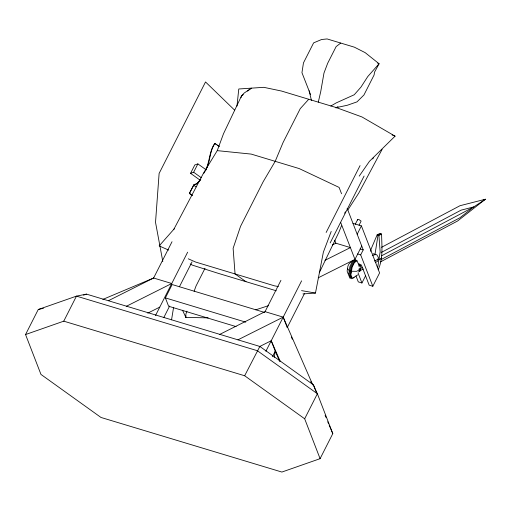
<?xml version="1.0" encoding="UTF-8"?>
<svg xmlns="http://www.w3.org/2000/svg" width="511" height="511" viewBox="0 0 511 511"><rect width="100%" height="100%" fill="white"/><g stroke="black" fill="none" stroke-linecap="round" stroke-linejoin="round"><path stroke-width="0.77" d="M378.166 269.789C383.333 258.547 381.774 246.002 381.596 234.032L379.782 233.489L377.118 234.9L371.075 249.093L370.718 251.386M236.983 106.103L238.771 88.984L263.81 87.324L281.478 91.035L336.014 107.495L361.96 116.949L395.073 136.156L369.447 161.335L359.207 176.148M347.531 268.588L348.789 270.185L349.696 270.46L349.249 270.696L351.063 271.239L356.601 271.322L359.271 269.91L359.239 268.211M359.974 270.536L360.172 269.259M374.889 255.046L378.025 235.175L380.689 233.763M377.744 267.119L380.152 251.834L378.932 235.45L381.596 234.032M171.543 319.835L173.606 307.271M274.215 357.464L275.25 351.166L271.22 340.741L259.205 346.771M302.946 293.902L315.466 293.071L323.367 252.159L331.211 231.438M318.308 102.111L320.755 91.469L323.974 73.054L327.66 63.3L336.129 46.603L340.728 43.052M241.045 97.646L241.422 96.094L244.117 93.104L251.291 88.154L247.586 91.13M186.943 311.161L185.876 314.118L185.857 317.395L208.188 317.868M194.135 291.232L196 286.064L205.026 268.275M173.753 229.471L203.589 172.986L217.252 150.636L223.492 133.754L241.422 96.094L243.268 94.605M341.482 225.798L338.889 232.256L319.26 272.797M357.476 220.011L357.719 219.436L358.888 219.519L361.105 221.11L359.073 225.204M25.55 334.545L38.255 309.506L76.465 296.125L86.474 294.119L259.85 346.445L313.371 384.815L317.376 393.738L332.795 433.628L320.09 458.674L281.88 472.055L100.986 417.461L40.969 374.435L25.55 334.545L63.76 321.163L244.654 375.757L304.671 418.784L320.09 458.674M63.76 321.163L76.465 296.125L257.359 350.712L317.376 393.738L304.671 418.784M200.248 180.268L190.558 173.318L194.793 164.97L197.878 163.89L206.272 169.907M190.558 173.318L193.643 172.239L197.878 163.89M191.772 195.215L189.357 193.49L193.848 184.637L196.876 183.577L200.778 179.323M219.289 146.325L214.767 143.399C208.552 152.387 210.047 164.082 203.883 173.21M189.357 193.49L193.893 185.033L196.741 184.037L199.916 180.581M215.067 143.297C209.299 151.147 210.653 161.329 205.927 169.665M153.262 278.712L172.022 241.729M155.536 315.479L187.646 252.185M236.114 326.612L168.611 306.236L165.385 297.9L172.162 284.544L264.692 312.47M163.807 317.535L169.665 305.993M179.412 286.786L192.04 261.894M219.807 334.36L265.049 311.653L280.935 280.335M244.654 375.757L259.85 346.445M265.892 351.249L301.611 280.833M326.146 232.473L360.063 165.615M344.65 213.221L345.366 211.816M272.446 356.691L275.333 351M287.239 327.532L304.556 293.391M330.176 242.897L364.094 176.04M372.755 158.972L373.477 157.548M355.222 224.361L357.719 219.436M357.176 234.23L361.411 225.881L353.005 223.345M318.2 277.824L354.96 259.384L361.737 246.027M359.207 264.34L361.386 264.998L369.185 285.176L372.819 286.269L360.677 254.874L363.219 249.866L347.148 208.296M356.039 276.049L358.3 281.887L361.929 282.985L365.493 275.953M372.819 286.269L379.596 272.912L361.411 225.881M382.107 149.378L358.786 193.024L347.838 210.021M174.257 228.807L159.164 245.9L168.63 250.096M308.746 99.262L300.257 108.639L283.068 142.518L275.199 161.335L263.165 181.75L240.553 226.322L233.118 248.333L235.054 273.947L246.034 281.727M351.766 261.6L349.154 263.599L347.927 266.065L347.129 271.105L348.183 274.005M357.643 274.892L352.986 277.978M358.524 271.954L360.312 270.804L360.964 266.665L359.259 263.9L358.217 263.587L356.87 260.284L354.455 261.562L351.728 267.023L350.399 275.461L351.747 278.757L354.155 277.479M375.623 262.475L377.738 261.115L378.338 257.288L376.824 254.829L373.196 253.737M330.828 106.052L336.078 102.96L354.244 94.759L360.932 87.151L367.773 76.554L379.079 63.754L365.167 52.646L354.34 47.159L327.117 38.945L321.611 39.5L313.626 42.867L303.457 62.904L301.95 72.69L310.535 94.599M355.056 259.735L352.641 261.012L349.914 266.474L348.585 274.912L349.933 278.214M355.963 260.01L353.548 261.287L350.821 266.748L349.492 275.186L350.84 278.489M381.589 247.292L460.002 205.709L485.45 199.22L457.594 220.995L380.58 261.836M356.537 261.338L354.493 262.418L352.111 267.183L350.91 274.829L352.079 277.709M372.276 255.736L375.01 254.286M381.149 252.536L461.101 210.142L473.825 206.898L485.45 199.22L483.272 200.159M381.704 255.749L473.825 206.898L459.894 217.782L380.65 259.812M360.274 268.62L362.325 267.534M374.62 261.012L378.038 259.198M359.022 269.591L360.638 268.735M378.945 259.473L381.615 258.061M359.22 271.175L363.321 268.997M108.364 300.73L153.607 278.022L171.76 283.503L126.517 306.204M147.762 313.141L159.777 307.111M332.348 244.98L335.88 243.204L350.399 247.586L324.951 260.355M237.954 339.834L283.196 317.133L312.815 384.981M335.983 107.955L338.084 106.933L336.73 107.342M102.858 299.408L153.607 278.022M83.51 295.16L86.474 294.119M255.819 309.807L268.492 305.667M39.002 309.321L43.467 308.235M336.187 107.629L347.359 105.247L356.997 101.874L363.953 94.969L374.116 74.932L374.506 72.198L379.079 63.754L377.648 63.115M217.252 150.636L251.201 154.092L299.197 168.579L339.093 187.409L341.552 193.771M278.386 286.537L274.522 285.853L195.585 262.034L188.297 258.809M301.56 290.618L315.466 293.071M276.279 290.785L218.759 273.494L192.27 265.113L190.201 263.912M377.118 234.9L378.932 235.45M360.166 248.946L363.219 249.866M357.623 253.954L360.677 254.874M265.049 311.653L283.196 317.133L287.227 327.557M165.385 297.9L245.778 322.16M392.116 134.955L395.073 136.156M214.767 143.399L215.974 144.268M217.181 145.13L218.989 146.427M193.643 172.239L201.391 177.796M193.592 185.142L196.007 186.873M189.658 193.382L192.673 195.547M234.549 110.076L205.524 81.958L159.113 173.453L155.523 222.342L162.805 261.523M359.437 264.87L360.198 266.097M182.548 310.254L185.857 317.395L185.614 315.843M291.366 337.043L292.324 339.227M310.797 381.545L311.748 383.735M271.22 340.741L280.137 361.181M275.25 351.166L279.709 361.386M327.717 421.779L328.618 423.868M329.212 425.261L332.795 433.628M340.658 222.394L354.96 259.384M358.026 272.893L361.929 282.985M334.718 240.202L335.861 243.166M313.371 384.815L316.232 392.224M325.117 415.194L325.973 417.417M358.492 264.193L359.227 266.844M309.129 90.754L311.455 100.507"/></g></svg>
